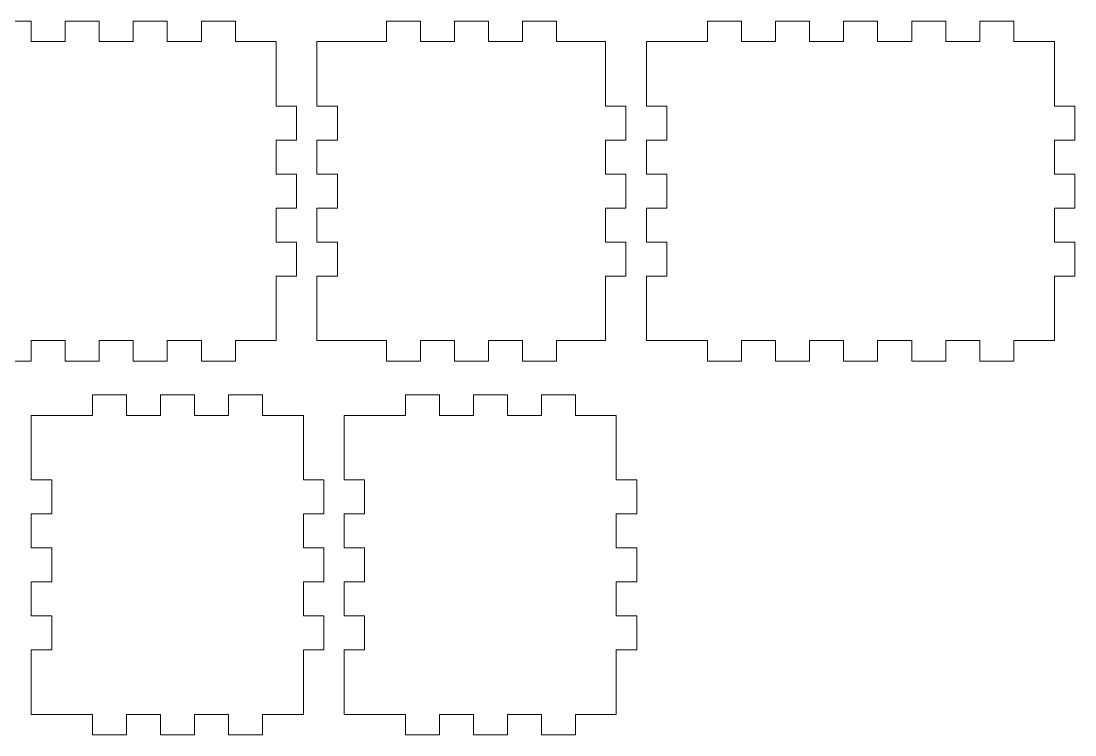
# Model space of a CAD drawing. Header units: centimetres. Extents: x -16 to 372, y -89 to 17.
# Drawn here: x 356.96 to 372.45, y -58.94 to -48.44 of the extents above; entities that cross this region are included whole.
import ezdxf

# ---------------------------------------------------------------- set-up
doc = ezdxf.new("R2010")
doc.units = ezdxf.units.CM
doc.header["$MEASUREMENT"] = 0
doc.layers.add('Capa 1', color=7, linetype='Continuous')

msp = doc.modelspace()

# ---------------------------------------------------------------- linework, layer by layer
at = {"layer": 'Capa 1', "color": 5, "lineweight": 9}
for points, knots in [([(354.70677, -53.14233), (354.70677, -53.14233), (355.35677, -53.14233), (355.35677, -53.14233), (355.35677, -53.14233), (355.35677, -53.14233), (355.60677, -53.14233), (355.60677, -53.14233), (355.60677, -53.14233), (355.60677, -53.14233), (355.60677, -53.44233), (355.60677, -53.44233), (355.60677, -53.44233), (355.60677, -53.44233), (356.10677, -53.44233), (356.10677, -53.44233), (356.10677, -53.44233), (356.10677, -53.44233), (356.10677, -53.14233), (356.10677, -53.14233), (356.10677, -53.14233), (356.10677, -53.14233), (356.35677, -53.14233), (356.35677, -53.14233), (356.35677, -53.14233), (356.35677, -53.14233), (356.60677, -53.14233), (356.60677, -53.14233), (356.60677, -53.14233), (356.60677, -53.14233), (356.60677, -53.44233), (356.60677, -53.44233), (356.60677, -53.44233), (356.60677, -53.44233), (357.10677, -53.44233), (357.10677, -53.44233), (357.10677, -53.44233), (357.10677, -53.44233), (357.10677, -53.14233), (357.10677, -53.14233), (357.10677, -53.14233), (357.10677, -53.14233), (357.35677, -53.14233), (357.35677, -53.14233), (357.35677, -53.14233), (357.35677, -53.14233), (357.60677, -53.14233), (357.60677, -53.14233), (357.60677, -53.14233), (357.60677, -53.14233), (357.60677, -53.44233), (357.60677, -53.44233), (357.60677, -53.44233), (357.60677, -53.44233), (358.10677, -53.44233), (358.10677, -53.44233), (358.10677, -53.44233), (358.10677, -53.44233), (358.10677, -53.14233), (358.10677, -53.14233), (358.10677, -53.14233), (358.10677, -53.14233), (358.35677, -53.14233), (358.35677, -53.14233), (358.35677, -53.14233), (358.35677, -53.14233), (358.60677, -53.14233), (358.60677, -53.14233), (358.60677, -53.14233), (358.60677, -53.14233), (358.60677, -53.44233), (358.60677, -53.44233), (358.60677, -53.44233), (358.60677, -53.44233), (359.10677, -53.44233), (359.10677, -53.44233), (359.10677, -53.44233), (359.10677, -53.44233), (359.10677, -53.14233), (359.10677, -53.14233), (359.10677, -53.14233), (359.10677, -53.14233), (359.35677, -53.14233), (359.35677, -53.14233), (359.35677, -53.14233), (359.35677, -53.14233), (359.60677, -53.14233), (359.60677, -53.14233), (359.60677, -53.14233), (359.60677, -53.14233), (359.60677, -53.44233), (359.60677, -53.44233), (359.60677, -53.44233), (359.60677, -53.44233), (360.10677, -53.44233), (360.10677, -53.44233), (360.10677, -53.44233), (360.10677, -53.44233), (360.10677, -53.14233), (360.10677, -53.14233), (360.10677, -53.14233), (360.10677, -53.14233), (360.35677, -53.14233), (360.35677, -53.14233), (360.35677, -53.14233), (360.35677, -53.14233), (360.70677, -53.14233), (360.70677, -53.14233), (360.70677, -53.14233), (360.70677, -53.14233), (360.70677, -52.44233), (360.70677, -52.44233), (360.70677, -52.44233), (360.70677, -52.44233), (360.70677, -52.19233), (360.70677, -52.19233), (360.70677, -52.19233), (360.70677, -52.19233), (361.00677, -52.19233), (361.00677, -52.19233), (361.00677, -52.19233), (361.00677, -52.19233), (361.00677, -51.69233), (361.00677, -51.69233), (361.00677, -51.69233), (361.00677, -51.69233), (360.70677, -51.69233), (360.70677, -51.69233), (360.70677, -51.69233), (360.70677, -51.69233), (360.70677, -51.44233), (360.70677, -51.44233), (360.70677, -51.44233), (360.70677, -51.44233), (360.70677, -51.19233), (360.70677, -51.19233), (360.70677, -51.19233), (360.70677, -51.19233), (361.00677, -51.19233), (361.00677, -51.19233), (361.00677, -51.19233), (361.00677, -51.19233), (361.00677, -50.69233), (361.00677, -50.69233), (361.00677, -50.69233), (361.00677, -50.69233), (360.70677, -50.69233), (360.70677, -50.69233), (360.70677, -50.69233), (360.70677, -50.69233), (360.70677, -50.44233), (360.70677, -50.44233), (360.70677, -50.44233), (360.70677, -50.44233), (360.70677, -50.19233), (360.70677, -50.19233), (360.70677, -50.19233), (360.70677, -50.19233), (361.00677, -50.19233), (361.00677, -50.19233), (361.00677, -50.19233), (361.00677, -50.19233), (361.00677, -49.69233), (361.00677, -49.69233), (361.00677, -49.69233), (361.00677, -49.69233), (360.70677, -49.69233), (360.70677, -49.69233), (360.70677, -49.69233), (360.70677, -49.69233), (360.70677, -49.44233), (360.70677, -49.44233), (360.70677, -49.44233), (360.70677, -49.44233), (360.70677, -48.74233), (360.70677, -48.74233), (360.70677, -48.74233), (360.70677, -48.74233), (360.35677, -48.74233), (360.35677, -48.74233), (360.35677, -48.74233), (360.35677, -48.74233), (360.10677, -48.74233), (360.10677, -48.74233), (360.10677, -48.74233), (360.10677, -48.74233), (360.10677, -48.44233), (360.10677, -48.44233), (360.10677, -48.44233), (360.10677, -48.44233), (359.60677, -48.44233), (359.60677, -48.44233), (359.60677, -48.44233), (359.60677, -48.44233), (359.60677, -48.74233), (359.60677, -48.74233), (359.60677, -48.74233), (359.60677, -48.74233), (359.35677, -48.74233), (359.35677, -48.74233), (359.35677, -48.74233), (359.35677, -48.74233), (359.10677, -48.74233), (359.10677, -48.74233), (359.10677, -48.74233), (359.10677, -48.74233), (359.10677, -48.44233), (359.10677, -48.44233), (359.10677, -48.44233), (359.10677, -48.44233), (358.60677, -48.44233), (358.60677, -48.44233), (358.60677, -48.44233), (358.60677, -48.44233), (358.60677, -48.74233), (358.60677, -48.74233), (358.60677, -48.74233), (358.60677, -48.74233), (358.35677, -48.74233), (358.35677, -48.74233), (358.35677, -48.74233), (358.35677, -48.74233), (358.10677, -48.74233), (358.10677, -48.74233), (358.10677, -48.74233), (358.10677, -48.74233), (358.10677, -48.44233), (358.10677, -48.44233), (358.10677, -48.44233), (358.10677, -48.44233), (357.60677, -48.44233), (357.60677, -48.44233), (357.60677, -48.44233), (357.60677, -48.44233), (357.60677, -48.74233), (357.60677, -48.74233), (357.60677, -48.74233), (357.60677, -48.74233), (357.35677, -48.74233), (357.35677, -48.74233), (357.35677, -48.74233), (357.35677, -48.74233), (357.10677, -48.74233), (357.10677, -48.74233), (357.10677, -48.74233), (357.10677, -48.74233), (357.10677, -48.44233), (357.10677, -48.44233), (357.10677, -48.44233), (357.10677, -48.44233), (356.60677, -48.44233), (356.60677, -48.44233), (356.60677, -48.44233), (356.60677, -48.44233), (356.60677, -48.74233), (356.60677, -48.74233), (356.60677, -48.74233), (356.60677, -48.74233), (356.35677, -48.74233), (356.35677, -48.74233), (356.35677, -48.74233), (356.35677, -48.74233), (356.10677, -48.74233), (356.10677, -48.74233), (356.10677, -48.74233), (356.10677, -48.74233), (356.10677, -48.44233), (356.10677, -48.44233), (356.10677, -48.44233), (356.10677, -48.44233), (355.60677, -48.44233), (355.60677, -48.44233), (355.60677, -48.44233), (355.60677, -48.44233), (355.60677, -48.74233), (355.60677, -48.74233), (355.60677, -48.74233), (355.60677, -48.74233), (355.35677, -48.74233), (355.35677, -48.74233), (355.35677, -48.74233), (355.35677, -48.74233), (354.70677, -48.74233), (354.70677, -48.74233), (354.70677, -48.74233), (354.70677, -48.74233), (354.70677, -49.44233), (354.70677, -49.44233), (354.70677, -49.44233), (354.70677, -49.44233), (354.70677, -49.69233), (354.70677, -49.69233), (354.70677, -49.69233), (354.70677, -49.69233), (355.00677, -49.69233), (355.00677, -49.69233), (355.00677, -49.69233), (355.00677, -49.69233), (355.00677, -50.19233), (355.00677, -50.19233), (355.00677, -50.19233), (355.00677, -50.19233), (354.70677, -50.19233), (354.70677, -50.19233), (354.70677, -50.19233), (354.70677, -50.19233), (354.70677, -50.44233), (354.70677, -50.44233), (354.70677, -50.44233), (354.70677, -50.44233), (354.70677, -50.69233), (354.70677, -50.69233), (354.70677, -50.69233), (354.70677, -50.69233), (355.00677, -50.69233), (355.00677, -50.69233), (355.00677, -50.69233), (355.00677, -50.69233), (355.00677, -51.19233), (355.00677, -51.19233), (355.00677, -51.19233), (355.00677, -51.19233), (354.70677, -51.19233), (354.70677, -51.19233), (354.70677, -51.19233), (354.70677, -51.19233), (354.70677, -51.44233), (354.70677, -51.44233), (354.70677, -51.44233), (354.70677, -51.44233), (354.70677, -51.69233), (354.70677, -51.69233), (354.70677, -51.69233), (354.70677, -51.69233), (355.00677, -51.69233), (355.00677, -51.69233), (355.00677, -51.69233), (355.00677, -51.69233), (355.00677, -52.19233), (355.00677, -52.19233), (355.00677, -52.19233), (355.00677, -52.19233), (354.70677, -52.19233), (354.70677, -52.19233), (354.70677, -52.19233), (354.70677, -52.19233), (354.70677, -52.44233), (354.70677, -52.44233), (354.70677, -52.44233), (354.70677, -52.44233), (354.70677, -53.14233), (354.70677, -53.14233)], [0, 0, 0, 0, 0.01123596, 0.01123596, 0.01123596, 0.01123596, 0.02247191, 0.02247191, 0.02247191, 0.02247191, 0.03370787, 0.03370787, 0.03370787, 0.03370787, 0.04494382, 0.04494382, 0.04494382, 0.04494382, 0.05617978, 0.05617978, 0.05617978, 0.05617978, 0.06741573, 0.06741573, 0.06741573, 0.06741573, 0.07865169, 0.07865169, 0.07865169, 0.07865169, 0.08988764, 0.08988764, 0.08988764, 0.08988764, 0.1011236, 0.1011236, 0.1011236, 0.1011236, 0.11235955, 0.11235955, 0.11235955, 0.11235955, 0.12359551, 0.12359551, 0.12359551, 0.12359551, 0.13483146, 0.13483146, 0.13483146, 0.13483146, 0.14606742, 0.14606742, 0.14606742, 0.14606742, 0.15730337, 0.15730337, 0.15730337, 0.15730337, 0.16853933, 0.16853933, 0.16853933, 0.16853933, 0.17977528, 0.17977528, 0.17977528, 0.17977528, 0.19101124, 0.19101124, 0.19101124, 0.19101124, 0.20224719, 0.20224719, 0.20224719, 0.20224719, 0.21348315, 0.21348315, 0.21348315, 0.21348315, 0.2247191, 0.2247191, 0.2247191, 0.2247191, 0.23595506, 0.23595506, 0.23595506, 0.23595506, 0.24719101, 0.24719101, 0.24719101, 0.24719101, 0.25842697, 0.25842697, 0.25842697, 0.25842697, 0.26966292, 0.26966292, 0.26966292, 0.26966292, 0.28089888, 0.28089888, 0.28089888, 0.28089888, 0.29213483, 0.29213483, 0.29213483, 0.29213483, 0.30337079, 0.30337079, 0.30337079, 0.30337079, 0.31460674, 0.31460674, 0.31460674, 0.31460674, 0.3258427, 0.3258427, 0.3258427, 0.3258427, 0.33707865, 0.33707865, 0.33707865, 0.33707865, 0.34831461, 0.34831461, 0.34831461, 0.34831461, 0.35955056, 0.35955056, 0.35955056, 0.35955056, 0.37078652, 0.37078652, 0.37078652, 0.37078652, 0.38202247, 0.38202247, 0.38202247, 0.38202247, 0.39325843, 0.39325843, 0.39325843, 0.39325843, 0.40449438, 0.40449438, 0.40449438, 0.40449438, 0.41573034, 0.41573034, 0.41573034, 0.41573034, 0.42696629, 0.42696629, 0.42696629, 0.42696629, 0.43820225, 0.43820225, 0.43820225, 0.43820225, 0.4494382, 0.4494382, 0.4494382, 0.4494382, 0.46067416, 0.46067416, 0.46067416, 0.46067416, 0.47191011, 0.47191011, 0.47191011, 0.47191011, 0.48314607, 0.48314607, 0.48314607, 0.48314607, 0.49438202, 0.49438202, 0.49438202, 0.49438202, 0.50561798, 0.50561798, 0.50561798, 0.50561798, 0.51685393, 0.51685393, 0.51685393, 0.51685393, 0.52808989, 0.52808989, 0.52808989, 0.52808989, 0.53932584, 0.53932584, 0.53932584, 0.53932584, 0.5505618, 0.5505618, 0.5505618, 0.5505618, 0.56179775, 0.56179775, 0.56179775, 0.56179775, 0.57303371, 0.57303371, 0.57303371, 0.57303371, 0.58426966, 0.58426966, 0.58426966, 0.58426966, 0.59550562, 0.59550562, 0.59550562, 0.59550562, 0.60674157, 0.60674157, 0.60674157, 0.60674157, 0.61797753, 0.61797753, 0.61797753, 0.61797753, 0.62921348, 0.62921348, 0.62921348, 0.62921348, 0.64044944, 0.64044944, 0.64044944, 0.64044944, 0.65168539, 0.65168539, 0.65168539, 0.65168539, 0.66292135, 0.66292135, 0.66292135, 0.66292135, 0.6741573, 0.6741573, 0.6741573, 0.6741573, 0.68539326, 0.68539326, 0.68539326, 0.68539326, 0.69662921, 0.69662921, 0.69662921, 0.69662921, 0.70786517, 0.70786517, 0.70786517, 0.70786517, 0.71910112, 0.71910112, 0.71910112, 0.71910112, 0.73033708, 0.73033708, 0.73033708, 0.73033708, 0.74157303, 0.74157303, 0.74157303, 0.74157303, 0.75280899, 0.75280899, 0.75280899, 0.75280899, 0.76404494, 0.76404494, 0.76404494, 0.76404494, 0.7752809, 0.7752809, 0.7752809, 0.7752809, 0.78651685, 0.78651685, 0.78651685, 0.78651685, 0.79775281, 0.79775281, 0.79775281, 0.79775281, 0.80898876, 0.80898876, 0.80898876, 0.80898876, 0.82022472, 0.82022472, 0.82022472, 0.82022472, 0.83146067, 0.83146067, 0.83146067, 0.83146067, 0.84269663, 0.84269663, 0.84269663, 0.84269663, 0.85393258, 0.85393258, 0.85393258, 0.85393258, 0.86516854, 0.86516854, 0.86516854, 0.86516854, 0.87640449, 0.87640449, 0.87640449, 0.87640449, 0.88764045, 0.88764045, 0.88764045, 0.88764045, 0.8988764, 0.8988764, 0.8988764, 0.8988764, 0.91011236, 0.91011236, 0.91011236, 0.91011236, 0.92134831, 0.92134831, 0.92134831, 0.92134831, 0.93258427, 0.93258427, 0.93258427, 0.93258427, 0.94382022, 0.94382022, 0.94382022, 0.94382022, 0.95505618, 0.95505618, 0.95505618, 0.95505618, 0.96629213, 0.96629213, 0.96629213, 0.96629213, 0.97752809, 0.97752809, 0.97752809, 0.97752809, 1, 1, 1, 1]), ([(361.30677, -53.14233), (361.30677, -53.14233), (362.07809, -53.14233), (362.07809, -53.14233), (362.07809, -53.14233), (362.07809, -53.14233), (362.32809, -53.14233), (362.32809, -53.14233), (362.32809, -53.14233), (362.32809, -53.14233), (362.32809, -53.44233), (362.32809, -53.44233), (362.32809, -53.44233), (362.32809, -53.44233), (362.82809, -53.44233), (362.82809, -53.44233), (362.82809, -53.44233), (362.82809, -53.44233), (362.82809, -53.14233), (362.82809, -53.14233), (362.82809, -53.14233), (362.82809, -53.14233), (363.07809, -53.14233), (363.07809, -53.14233), (363.07809, -53.14233), (363.07809, -53.14233), (363.32809, -53.14233), (363.32809, -53.14233), (363.32809, -53.14233), (363.32809, -53.14233), (363.32809, -53.44233), (363.32809, -53.44233), (363.32809, -53.44233), (363.32809, -53.44233), (363.82809, -53.44233), (363.82809, -53.44233), (363.82809, -53.44233), (363.82809, -53.44233), (363.82809, -53.14233), (363.82809, -53.14233), (363.82809, -53.14233), (363.82809, -53.14233), (364.07809, -53.14233), (364.07809, -53.14233), (364.07809, -53.14233), (364.07809, -53.14233), (364.32809, -53.14233), (364.32809, -53.14233), (364.32809, -53.14233), (364.32809, -53.14233), (364.32809, -53.44233), (364.32809, -53.44233), (364.32809, -53.44233), (364.32809, -53.44233), (364.82809, -53.44233), (364.82809, -53.44233), (364.82809, -53.44233), (364.82809, -53.44233), (364.82809, -53.14233), (364.82809, -53.14233), (364.82809, -53.14233), (364.82809, -53.14233), (365.07809, -53.14233), (365.07809, -53.14233), (365.07809, -53.14233), (365.07809, -53.14233), (365.54941, -53.14233), (365.54941, -53.14233), (365.54941, -53.14233), (365.54941, -53.14233), (365.54941, -52.44233), (365.54941, -52.44233), (365.54941, -52.44233), (365.54941, -52.44233), (365.54941, -52.19233), (365.54941, -52.19233), (365.54941, -52.19233), (365.54941, -52.19233), (365.84941, -52.19233), (365.84941, -52.19233), (365.84941, -52.19233), (365.84941, -52.19233), (365.84941, -51.69233), (365.84941, -51.69233), (365.84941, -51.69233), (365.84941, -51.69233), (365.54941, -51.69233), (365.54941, -51.69233), (365.54941, -51.69233), (365.54941, -51.69233), (365.54941, -51.44233), (365.54941, -51.44233), (365.54941, -51.44233), (365.54941, -51.44233), (365.54941, -51.19233), (365.54941, -51.19233), (365.54941, -51.19233), (365.54941, -51.19233), (365.84941, -51.19233), (365.84941, -51.19233), (365.84941, -51.19233), (365.84941, -51.19233), (365.84941, -50.69233), (365.84941, -50.69233), (365.84941, -50.69233), (365.84941, -50.69233), (365.54941, -50.69233), (365.54941, -50.69233), (365.54941, -50.69233), (365.54941, -50.69233), (365.54941, -50.44233), (365.54941, -50.44233), (365.54941, -50.44233), (365.54941, -50.44233), (365.54941, -50.19233), (365.54941, -50.19233), (365.54941, -50.19233), (365.54941, -50.19233), (365.84941, -50.19233), (365.84941, -50.19233), (365.84941, -50.19233), (365.84941, -50.19233), (365.84941, -49.69233), (365.84941, -49.69233), (365.84941, -49.69233), (365.84941, -49.69233), (365.54941, -49.69233), (365.54941, -49.69233), (365.54941, -49.69233), (365.54941, -49.69233), (365.54941, -49.44233), (365.54941, -49.44233), (365.54941, -49.44233), (365.54941, -49.44233), (365.54941, -48.74233), (365.54941, -48.74233), (365.54941, -48.74233), (365.54941, -48.74233), (365.07809, -48.74233), (365.07809, -48.74233), (365.07809, -48.74233), (365.07809, -48.74233), (364.82809, -48.74233), (364.82809, -48.74233), (364.82809, -48.74233), (364.82809, -48.74233), (364.82809, -48.44233), (364.82809, -48.44233), (364.82809, -48.44233), (364.82809, -48.44233), (364.32809, -48.44233), (364.32809, -48.44233), (364.32809, -48.44233), (364.32809, -48.44233), (364.32809, -48.74233), (364.32809, -48.74233), (364.32809, -48.74233), (364.32809, -48.74233), (364.07809, -48.74233), (364.07809, -48.74233), (364.07809, -48.74233), (364.07809, -48.74233), (363.82809, -48.74233), (363.82809, -48.74233), (363.82809, -48.74233), (363.82809, -48.74233), (363.82809, -48.44233), (363.82809, -48.44233), (363.82809, -48.44233), (363.82809, -48.44233), (363.32809, -48.44233), (363.32809, -48.44233), (363.32809, -48.44233), (363.32809, -48.44233), (363.32809, -48.74233), (363.32809, -48.74233), (363.32809, -48.74233), (363.32809, -48.74233), (363.07809, -48.74233), (363.07809, -48.74233), (363.07809, -48.74233), (363.07809, -48.74233), (362.82809, -48.74233), (362.82809, -48.74233), (362.82809, -48.74233), (362.82809, -48.74233), (362.82809, -48.44233), (362.82809, -48.44233), (362.82809, -48.44233), (362.82809, -48.44233), (362.32809, -48.44233), (362.32809, -48.44233), (362.32809, -48.44233), (362.32809, -48.44233), (362.32809, -48.74233), (362.32809, -48.74233), (362.32809, -48.74233), (362.32809, -48.74233), (362.07809, -48.74233), (362.07809, -48.74233), (362.07809, -48.74233), (362.07809, -48.74233), (361.30677, -48.74233), (361.30677, -48.74233), (361.30677, -48.74233), (361.30677, -48.74233), (361.30677, -49.44233), (361.30677, -49.44233), (361.30677, -49.44233), (361.30677, -49.44233), (361.30677, -49.69233), (361.30677, -49.69233), (361.30677, -49.69233), (361.30677, -49.69233), (361.60677, -49.69233), (361.60677, -49.69233), (361.60677, -49.69233), (361.60677, -49.69233), (361.60677, -50.19233), (361.60677, -50.19233), (361.60677, -50.19233), (361.60677, -50.19233), (361.30677, -50.19233), (361.30677, -50.19233), (361.30677, -50.19233), (361.30677, -50.19233), (361.30677, -50.44233), (361.30677, -50.44233), (361.30677, -50.44233), (361.30677, -50.44233), (361.30677, -50.69233), (361.30677, -50.69233), (361.30677, -50.69233), (361.30677, -50.69233), (361.60677, -50.69233), (361.60677, -50.69233), (361.60677, -50.69233), (361.60677, -50.69233), (361.60677, -51.19233), (361.60677, -51.19233), (361.60677, -51.19233), (361.60677, -51.19233), (361.30677, -51.19233), (361.30677, -51.19233), (361.30677, -51.19233), (361.30677, -51.19233), (361.30677, -51.44233), (361.30677, -51.44233), (361.30677, -51.44233), (361.30677, -51.44233), (361.30677, -51.69233), (361.30677, -51.69233), (361.30677, -51.69233), (361.30677, -51.69233), (361.60677, -51.69233), (361.60677, -51.69233), (361.60677, -51.69233), (361.60677, -51.69233), (361.60677, -52.19233), (361.60677, -52.19233), (361.60677, -52.19233), (361.60677, -52.19233), (361.30677, -52.19233), (361.30677, -52.19233), (361.30677, -52.19233), (361.30677, -52.19233), (361.30677, -52.44233), (361.30677, -52.44233), (361.30677, -52.44233), (361.30677, -52.44233), (361.30677, -53.14233), (361.30677, -53.14233)], [0, 0, 0, 0, 0.01449275, 0.01449275, 0.01449275, 0.01449275, 0.02898551, 0.02898551, 0.02898551, 0.02898551, 0.04347826, 0.04347826, 0.04347826, 0.04347826, 0.05797101, 0.05797101, 0.05797101, 0.05797101, 0.07246377, 0.07246377, 0.07246377, 0.07246377, 0.08695652, 0.08695652, 0.08695652, 0.08695652, 0.10144928, 0.10144928, 0.10144928, 0.10144928, 0.11594203, 0.11594203, 0.11594203, 0.11594203, 0.13043478, 0.13043478, 0.13043478, 0.13043478, 0.14492754, 0.14492754, 0.14492754, 0.14492754, 0.15942029, 0.15942029, 0.15942029, 0.15942029, 0.17391304, 0.17391304, 0.17391304, 0.17391304, 0.1884058, 0.1884058, 0.1884058, 0.1884058, 0.20289855, 0.20289855, 0.20289855, 0.20289855, 0.2173913, 0.2173913, 0.2173913, 0.2173913, 0.23188406, 0.23188406, 0.23188406, 0.23188406, 0.24637681, 0.24637681, 0.24637681, 0.24637681, 0.26086957, 0.26086957, 0.26086957, 0.26086957, 0.27536232, 0.27536232, 0.27536232, 0.27536232, 0.28985507, 0.28985507, 0.28985507, 0.28985507, 0.30434783, 0.30434783, 0.30434783, 0.30434783, 0.31884058, 0.31884058, 0.31884058, 0.31884058, 0.33333333, 0.33333333, 0.33333333, 0.33333333, 0.34782609, 0.34782609, 0.34782609, 0.34782609, 0.36231884, 0.36231884, 0.36231884, 0.36231884, 0.37681159, 0.37681159, 0.37681159, 0.37681159, 0.39130435, 0.39130435, 0.39130435, 0.39130435, 0.4057971, 0.4057971, 0.4057971, 0.4057971, 0.42028986, 0.42028986, 0.42028986, 0.42028986, 0.43478261, 0.43478261, 0.43478261, 0.43478261, 0.44927536, 0.44927536, 0.44927536, 0.44927536, 0.46376812, 0.46376812, 0.46376812, 0.46376812, 0.47826087, 0.47826087, 0.47826087, 0.47826087, 0.49275362, 0.49275362, 0.49275362, 0.49275362, 0.50724638, 0.50724638, 0.50724638, 0.50724638, 0.52173913, 0.52173913, 0.52173913, 0.52173913, 0.53623188, 0.53623188, 0.53623188, 0.53623188, 0.55072464, 0.55072464, 0.55072464, 0.55072464, 0.56521739, 0.56521739, 0.56521739, 0.56521739, 0.57971014, 0.57971014, 0.57971014, 0.57971014, 0.5942029, 0.5942029, 0.5942029, 0.5942029, 0.60869565, 0.60869565, 0.60869565, 0.60869565, 0.62318841, 0.62318841, 0.62318841, 0.62318841, 0.63768116, 0.63768116, 0.63768116, 0.63768116, 0.65217391, 0.65217391, 0.65217391, 0.65217391, 0.66666667, 0.66666667, 0.66666667, 0.66666667, 0.68115942, 0.68115942, 0.68115942, 0.68115942, 0.69565217, 0.69565217, 0.69565217, 0.69565217, 0.71014493, 0.71014493, 0.71014493, 0.71014493, 0.72463768, 0.72463768, 0.72463768, 0.72463768, 0.73913043, 0.73913043, 0.73913043, 0.73913043, 0.75362319, 0.75362319, 0.75362319, 0.75362319, 0.76811594, 0.76811594, 0.76811594, 0.76811594, 0.7826087, 0.7826087, 0.7826087, 0.7826087, 0.79710145, 0.79710145, 0.79710145, 0.79710145, 0.8115942, 0.8115942, 0.8115942, 0.8115942, 0.82608696, 0.82608696, 0.82608696, 0.82608696, 0.84057971, 0.84057971, 0.84057971, 0.84057971, 0.85507246, 0.85507246, 0.85507246, 0.85507246, 0.86956522, 0.86956522, 0.86956522, 0.86956522, 0.88405797, 0.88405797, 0.88405797, 0.88405797, 0.89855072, 0.89855072, 0.89855072, 0.89855072, 0.91304348, 0.91304348, 0.91304348, 0.91304348, 0.92753623, 0.92753623, 0.92753623, 0.92753623, 0.94202899, 0.94202899, 0.94202899, 0.94202899, 0.95652174, 0.95652174, 0.95652174, 0.95652174, 0.97101449, 0.97101449, 0.97101449, 0.97101449, 1, 1, 1, 1]), ([(366.14941, -53.14233), (366.14941, -53.14233), (366.79941, -53.14233), (366.79941, -53.14233), (366.79941, -53.14233), (366.79941, -53.14233), (367.04941, -53.14233), (367.04941, -53.14233), (367.04941, -53.14233), (367.04941, -53.14233), (367.04941, -53.44233), (367.04941, -53.44233), (367.04941, -53.44233), (367.04941, -53.44233), (367.54941, -53.44233), (367.54941, -53.44233), (367.54941, -53.44233), (367.54941, -53.44233), (367.54941, -53.14233), (367.54941, -53.14233), (367.54941, -53.14233), (367.54941, -53.14233), (367.79941, -53.14233), (367.79941, -53.14233), (367.79941, -53.14233), (367.79941, -53.14233), (368.04941, -53.14233), (368.04941, -53.14233), (368.04941, -53.14233), (368.04941, -53.14233), (368.04941, -53.44233), (368.04941, -53.44233), (368.04941, -53.44233), (368.04941, -53.44233), (368.54941, -53.44233), (368.54941, -53.44233), (368.54941, -53.44233), (368.54941, -53.44233), (368.54941, -53.14233), (368.54941, -53.14233), (368.54941, -53.14233), (368.54941, -53.14233), (368.79941, -53.14233), (368.79941, -53.14233), (368.79941, -53.14233), (368.79941, -53.14233), (369.04941, -53.14233), (369.04941, -53.14233), (369.04941, -53.14233), (369.04941, -53.14233), (369.04941, -53.44233), (369.04941, -53.44233), (369.04941, -53.44233), (369.04941, -53.44233), (369.54941, -53.44233), (369.54941, -53.44233), (369.54941, -53.44233), (369.54941, -53.44233), (369.54941, -53.14233), (369.54941, -53.14233), (369.54941, -53.14233), (369.54941, -53.14233), (369.79941, -53.14233), (369.79941, -53.14233), (369.79941, -53.14233), (369.79941, -53.14233), (370.04941, -53.14233), (370.04941, -53.14233), (370.04941, -53.14233), (370.04941, -53.14233), (370.04941, -53.44233), (370.04941, -53.44233), (370.04941, -53.44233), (370.04941, -53.44233), (370.54941, -53.44233), (370.54941, -53.44233), (370.54941, -53.44233), (370.54941, -53.44233), (370.54941, -53.14233), (370.54941, -53.14233), (370.54941, -53.14233), (370.54941, -53.14233), (370.79941, -53.14233), (370.79941, -53.14233), (370.79941, -53.14233), (370.79941, -53.14233), (371.04941, -53.14233), (371.04941, -53.14233), (371.04941, -53.14233), (371.04941, -53.14233), (371.04941, -53.44233), (371.04941, -53.44233), (371.04941, -53.44233), (371.04941, -53.44233), (371.54941, -53.44233), (371.54941, -53.44233), (371.54941, -53.44233), (371.54941, -53.44233), (371.54941, -53.14233), (371.54941, -53.14233), (371.54941, -53.14233), (371.54941, -53.14233), (371.79941, -53.14233), (371.79941, -53.14233), (371.79941, -53.14233), (371.79941, -53.14233), (372.14941, -53.14233), (372.14941, -53.14233), (372.14941, -53.14233), (372.14941, -53.14233), (372.14941, -52.44233), (372.14941, -52.44233), (372.14941, -52.44233), (372.14941, -52.44233), (372.14941, -52.19233), (372.14941, -52.19233), (372.14941, -52.19233), (372.14941, -52.19233), (372.44941, -52.19233), (372.44941, -52.19233), (372.44941, -52.19233), (372.44941, -52.19233), (372.44941, -51.69233), (372.44941, -51.69233), (372.44941, -51.69233), (372.44941, -51.69233), (372.14941, -51.69233), (372.14941, -51.69233), (372.14941, -51.69233), (372.14941, -51.69233), (372.14941, -51.44233), (372.14941, -51.44233), (372.14941, -51.44233), (372.14941, -51.44233), (372.14941, -51.19233), (372.14941, -51.19233), (372.14941, -51.19233), (372.14941, -51.19233), (372.44941, -51.19233), (372.44941, -51.19233), (372.44941, -51.19233), (372.44941, -51.19233), (372.44941, -50.69233), (372.44941, -50.69233), (372.44941, -50.69233), (372.44941, -50.69233), (372.14941, -50.69233), (372.14941, -50.69233), (372.14941, -50.69233), (372.14941, -50.69233), (372.14941, -50.44233), (372.14941, -50.44233), (372.14941, -50.44233), (372.14941, -50.44233), (372.14941, -50.19233), (372.14941, -50.19233), (372.14941, -50.19233), (372.14941, -50.19233), (372.44941, -50.19233), (372.44941, -50.19233), (372.44941, -50.19233), (372.44941, -50.19233), (372.44941, -49.69233), (372.44941, -49.69233), (372.44941, -49.69233), (372.44941, -49.69233), (372.14941, -49.69233), (372.14941, -49.69233), (372.14941, -49.69233), (372.14941, -49.69233), (372.14941, -49.44233), (372.14941, -49.44233), (372.14941, -49.44233), (372.14941, -49.44233), (372.14941, -48.74233), (372.14941, -48.74233), (372.14941, -48.74233), (372.14941, -48.74233), (371.79941, -48.74233), (371.79941, -48.74233), (371.79941, -48.74233), (371.79941, -48.74233), (371.54941, -48.74233), (371.54941, -48.74233), (371.54941, -48.74233), (371.54941, -48.74233), (371.54941, -48.44233), (371.54941, -48.44233), (371.54941, -48.44233), (371.54941, -48.44233), (371.04941, -48.44233), (371.04941, -48.44233), (371.04941, -48.44233), (371.04941, -48.44233), (371.04941, -48.74233), (371.04941, -48.74233), (371.04941, -48.74233), (371.04941, -48.74233), (370.79941, -48.74233), (370.79941, -48.74233), (370.79941, -48.74233), (370.79941, -48.74233), (370.54941, -48.74233), (370.54941, -48.74233), (370.54941, -48.74233), (370.54941, -48.74233), (370.54941, -48.44233), (370.54941, -48.44233), (370.54941, -48.44233), (370.54941, -48.44233), (370.04941, -48.44233), (370.04941, -48.44233), (370.04941, -48.44233), (370.04941, -48.44233), (370.04941, -48.74233), (370.04941, -48.74233), (370.04941, -48.74233), (370.04941, -48.74233), (369.79941, -48.74233), (369.79941, -48.74233), (369.79941, -48.74233), (369.79941, -48.74233), (369.54941, -48.74233), (369.54941, -48.74233), (369.54941, -48.74233), (369.54941, -48.74233), (369.54941, -48.44233), (369.54941, -48.44233), (369.54941, -48.44233), (369.54941, -48.44233), (369.04941, -48.44233), (369.04941, -48.44233), (369.04941, -48.44233), (369.04941, -48.44233), (369.04941, -48.74233), (369.04941, -48.74233), (369.04941, -48.74233), (369.04941, -48.74233), (368.79941, -48.74233), (368.79941, -48.74233), (368.79941, -48.74233), (368.79941, -48.74233), (368.54941, -48.74233), (368.54941, -48.74233), (368.54941, -48.74233), (368.54941, -48.74233), (368.54941, -48.44233), (368.54941, -48.44233), (368.54941, -48.44233), (368.54941, -48.44233), (368.04941, -48.44233), (368.04941, -48.44233), (368.04941, -48.44233), (368.04941, -48.44233), (368.04941, -48.74233), (368.04941, -48.74233), (368.04941, -48.74233), (368.04941, -48.74233), (367.79941, -48.74233), (367.79941, -48.74233), (367.79941, -48.74233), (367.79941, -48.74233), (367.54941, -48.74233), (367.54941, -48.74233), (367.54941, -48.74233), (367.54941, -48.74233), (367.54941, -48.44233), (367.54941, -48.44233), (367.54941, -48.44233), (367.54941, -48.44233), (367.04941, -48.44233), (367.04941, -48.44233), (367.04941, -48.44233), (367.04941, -48.44233), (367.04941, -48.74233), (367.04941, -48.74233), (367.04941, -48.74233), (367.04941, -48.74233), (366.79941, -48.74233), (366.79941, -48.74233), (366.79941, -48.74233), (366.79941, -48.74233), (366.14941, -48.74233), (366.14941, -48.74233), (366.14941, -48.74233), (366.14941, -48.74233), (366.14941, -49.44233), (366.14941, -49.44233), (366.14941, -49.44233), (366.14941, -49.44233), (366.14941, -49.69233), (366.14941, -49.69233), (366.14941, -49.69233), (366.14941, -49.69233), (366.44941, -49.69233), (366.44941, -49.69233), (366.44941, -49.69233), (366.44941, -49.69233), (366.44941, -50.19233), (366.44941, -50.19233), (366.44941, -50.19233), (366.44941, -50.19233), (366.14941, -50.19233), (366.14941, -50.19233), (366.14941, -50.19233), (366.14941, -50.19233), (366.14941, -50.44233), (366.14941, -50.44233), (366.14941, -50.44233), (366.14941, -50.44233), (366.14941, -50.69233), (366.14941, -50.69233), (366.14941, -50.69233), (366.14941, -50.69233), (366.44941, -50.69233), (366.44941, -50.69233), (366.44941, -50.69233), (366.44941, -50.69233), (366.44941, -51.19233), (366.44941, -51.19233), (366.44941, -51.19233), (366.44941, -51.19233), (366.14941, -51.19233), (366.14941, -51.19233), (366.14941, -51.19233), (366.14941, -51.19233), (366.14941, -51.44233), (366.14941, -51.44233), (366.14941, -51.44233), (366.14941, -51.44233), (366.14941, -51.69233), (366.14941, -51.69233), (366.14941, -51.69233), (366.14941, -51.69233), (366.44941, -51.69233), (366.44941, -51.69233), (366.44941, -51.69233), (366.44941, -51.69233), (366.44941, -52.19233), (366.44941, -52.19233), (366.44941, -52.19233), (366.44941, -52.19233), (366.14941, -52.19233), (366.14941, -52.19233), (366.14941, -52.19233), (366.14941, -52.19233), (366.14941, -52.44233), (366.14941, -52.44233), (366.14941, -52.44233), (366.14941, -52.44233), (366.14941, -53.14233), (366.14941, -53.14233)], [0, 0, 0, 0, 0.01123596, 0.01123596, 0.01123596, 0.01123596, 0.02247191, 0.02247191, 0.02247191, 0.02247191, 0.03370787, 0.03370787, 0.03370787, 0.03370787, 0.04494382, 0.04494382, 0.04494382, 0.04494382, 0.05617978, 0.05617978, 0.05617978, 0.05617978, 0.06741573, 0.06741573, 0.06741573, 0.06741573, 0.07865169, 0.07865169, 0.07865169, 0.07865169, 0.08988764, 0.08988764, 0.08988764, 0.08988764, 0.1011236, 0.1011236, 0.1011236, 0.1011236, 0.11235955, 0.11235955, 0.11235955, 0.11235955, 0.12359551, 0.12359551, 0.12359551, 0.12359551, 0.13483146, 0.13483146, 0.13483146, 0.13483146, 0.14606742, 0.14606742, 0.14606742, 0.14606742, 0.15730337, 0.15730337, 0.15730337, 0.15730337, 0.16853933, 0.16853933, 0.16853933, 0.16853933, 0.17977528, 0.17977528, 0.17977528, 0.17977528, 0.19101124, 0.19101124, 0.19101124, 0.19101124, 0.20224719, 0.20224719, 0.20224719, 0.20224719, 0.21348315, 0.21348315, 0.21348315, 0.21348315, 0.2247191, 0.2247191, 0.2247191, 0.2247191, 0.23595506, 0.23595506, 0.23595506, 0.23595506, 0.24719101, 0.24719101, 0.24719101, 0.24719101, 0.25842697, 0.25842697, 0.25842697, 0.25842697, 0.26966292, 0.26966292, 0.26966292, 0.26966292, 0.28089888, 0.28089888, 0.28089888, 0.28089888, 0.29213483, 0.29213483, 0.29213483, 0.29213483, 0.30337079, 0.30337079, 0.30337079, 0.30337079, 0.31460674, 0.31460674, 0.31460674, 0.31460674, 0.3258427, 0.3258427, 0.3258427, 0.3258427, 0.33707865, 0.33707865, 0.33707865, 0.33707865, 0.34831461, 0.34831461, 0.34831461, 0.34831461, 0.35955056, 0.35955056, 0.35955056, 0.35955056, 0.37078652, 0.37078652, 0.37078652, 0.37078652, 0.38202247, 0.38202247, 0.38202247, 0.38202247, 0.39325843, 0.39325843, 0.39325843, 0.39325843, 0.40449438, 0.40449438, 0.40449438, 0.40449438, 0.41573034, 0.41573034, 0.41573034, 0.41573034, 0.42696629, 0.42696629, 0.42696629, 0.42696629, 0.43820225, 0.43820225, 0.43820225, 0.43820225, 0.4494382, 0.4494382, 0.4494382, 0.4494382, 0.46067416, 0.46067416, 0.46067416, 0.46067416, 0.47191011, 0.47191011, 0.47191011, 0.47191011, 0.48314607, 0.48314607, 0.48314607, 0.48314607, 0.49438202, 0.49438202, 0.49438202, 0.49438202, 0.50561798, 0.50561798, 0.50561798, 0.50561798, 0.51685393, 0.51685393, 0.51685393, 0.51685393, 0.52808989, 0.52808989, 0.52808989, 0.52808989, 0.53932584, 0.53932584, 0.53932584, 0.53932584, 0.5505618, 0.5505618, 0.5505618, 0.5505618, 0.56179775, 0.56179775, 0.56179775, 0.56179775, 0.57303371, 0.57303371, 0.57303371, 0.57303371, 0.58426966, 0.58426966, 0.58426966, 0.58426966, 0.59550562, 0.59550562, 0.59550562, 0.59550562, 0.60674157, 0.60674157, 0.60674157, 0.60674157, 0.61797753, 0.61797753, 0.61797753, 0.61797753, 0.62921348, 0.62921348, 0.62921348, 0.62921348, 0.64044944, 0.64044944, 0.64044944, 0.64044944, 0.65168539, 0.65168539, 0.65168539, 0.65168539, 0.66292135, 0.66292135, 0.66292135, 0.66292135, 0.6741573, 0.6741573, 0.6741573, 0.6741573, 0.68539326, 0.68539326, 0.68539326, 0.68539326, 0.69662921, 0.69662921, 0.69662921, 0.69662921, 0.70786517, 0.70786517, 0.70786517, 0.70786517, 0.71910112, 0.71910112, 0.71910112, 0.71910112, 0.73033708, 0.73033708, 0.73033708, 0.73033708, 0.74157303, 0.74157303, 0.74157303, 0.74157303, 0.75280899, 0.75280899, 0.75280899, 0.75280899, 0.76404494, 0.76404494, 0.76404494, 0.76404494, 0.7752809, 0.7752809, 0.7752809, 0.7752809, 0.78651685, 0.78651685, 0.78651685, 0.78651685, 0.79775281, 0.79775281, 0.79775281, 0.79775281, 0.80898876, 0.80898876, 0.80898876, 0.80898876, 0.82022472, 0.82022472, 0.82022472, 0.82022472, 0.83146067, 0.83146067, 0.83146067, 0.83146067, 0.84269663, 0.84269663, 0.84269663, 0.84269663, 0.85393258, 0.85393258, 0.85393258, 0.85393258, 0.86516854, 0.86516854, 0.86516854, 0.86516854, 0.87640449, 0.87640449, 0.87640449, 0.87640449, 0.88764045, 0.88764045, 0.88764045, 0.88764045, 0.8988764, 0.8988764, 0.8988764, 0.8988764, 0.91011236, 0.91011236, 0.91011236, 0.91011236, 0.92134831, 0.92134831, 0.92134831, 0.92134831, 0.93258427, 0.93258427, 0.93258427, 0.93258427, 0.94382022, 0.94382022, 0.94382022, 0.94382022, 0.95505618, 0.95505618, 0.95505618, 0.95505618, 0.96629213, 0.96629213, 0.96629213, 0.96629213, 0.97752809, 0.97752809, 0.97752809, 0.97752809, 1, 1, 1, 1]), ([(357.10677, -58.64233), (357.10677, -58.64233), (357.75677, -58.64233), (357.75677, -58.64233), (357.75677, -58.64233), (357.75677, -58.64233), (358.00677, -58.64233), (358.00677, -58.64233), (358.00677, -58.64233), (358.00677, -58.64233), (358.00677, -58.94233), (358.00677, -58.94233), (358.00677, -58.94233), (358.00677, -58.94233), (358.50677, -58.94233), (358.50677, -58.94233), (358.50677, -58.94233), (358.50677, -58.94233), (358.50677, -58.64233), (358.50677, -58.64233), (358.50677, -58.64233), (358.50677, -58.64233), (358.75677, -58.64233), (358.75677, -58.64233), (358.75677, -58.64233), (358.75677, -58.64233), (359.00677, -58.64233), (359.00677, -58.64233), (359.00677, -58.64233), (359.00677, -58.64233), (359.00677, -58.94233), (359.00677, -58.94233), (359.00677, -58.94233), (359.00677, -58.94233), (359.50677, -58.94233), (359.50677, -58.94233), (359.50677, -58.94233), (359.50677, -58.94233), (359.50677, -58.64233), (359.50677, -58.64233), (359.50677, -58.64233), (359.50677, -58.64233), (359.75677, -58.64233), (359.75677, -58.64233), (359.75677, -58.64233), (359.75677, -58.64233), (360.00677, -58.64233), (360.00677, -58.64233), (360.00677, -58.64233), (360.00677, -58.64233), (360.00677, -58.94233), (360.00677, -58.94233), (360.00677, -58.94233), (360.00677, -58.94233), (360.50677, -58.94233), (360.50677, -58.94233), (360.50677, -58.94233), (360.50677, -58.94233), (360.50677, -58.64233), (360.50677, -58.64233), (360.50677, -58.64233), (360.50677, -58.64233), (360.75677, -58.64233), (360.75677, -58.64233), (360.75677, -58.64233), (360.75677, -58.64233), (361.10677, -58.64233), (361.10677, -58.64233), (361.10677, -58.64233), (361.10677, -58.64233), (361.10677, -57.94233), (361.10677, -57.94233), (361.10677, -57.94233), (361.10677, -57.94233), (361.10677, -57.69233), (361.10677, -57.69233), (361.10677, -57.69233), (361.10677, -57.69233), (361.40677, -57.69233), (361.40677, -57.69233), (361.40677, -57.69233), (361.40677, -57.69233), (361.40677, -57.19233), (361.40677, -57.19233), (361.40677, -57.19233), (361.40677, -57.19233), (361.10677, -57.19233), (361.10677, -57.19233), (361.10677, -57.19233), (361.10677, -57.19233), (361.10677, -56.94233), (361.10677, -56.94233), (361.10677, -56.94233), (361.10677, -56.94233), (361.10677, -56.69233), (361.10677, -56.69233), (361.10677, -56.69233), (361.10677, -56.69233), (361.40677, -56.69233), (361.40677, -56.69233), (361.40677, -56.69233), (361.40677, -56.69233), (361.40677, -56.19233), (361.40677, -56.19233), (361.40677, -56.19233), (361.40677, -56.19233), (361.10677, -56.19233), (361.10677, -56.19233), (361.10677, -56.19233), (361.10677, -56.19233), (361.10677, -55.94233), (361.10677, -55.94233), (361.10677, -55.94233), (361.10677, -55.94233), (361.10677, -55.69233), (361.10677, -55.69233), (361.10677, -55.69233), (361.10677, -55.69233), (361.40677, -55.69233), (361.40677, -55.69233), (361.40677, -55.69233), (361.40677, -55.69233), (361.40677, -55.19233), (361.40677, -55.19233), (361.40677, -55.19233), (361.40677, -55.19233), (361.10677, -55.19233), (361.10677, -55.19233), (361.10677, -55.19233), (361.10677, -55.19233), (361.10677, -54.94233), (361.10677, -54.94233), (361.10677, -54.94233), (361.10677, -54.94233), (361.10677, -54.24233), (361.10677, -54.24233), (361.10677, -54.24233), (361.10677, -54.24233), (360.75677, -54.24233), (360.75677, -54.24233), (360.75677, -54.24233), (360.75677, -54.24233), (360.50677, -54.24233), (360.50677, -54.24233), (360.50677, -54.24233), (360.50677, -54.24233), (360.50677, -53.94233), (360.50677, -53.94233), (360.50677, -53.94233), (360.50677, -53.94233), (360.00677, -53.94233), (360.00677, -53.94233), (360.00677, -53.94233), (360.00677, -53.94233), (360.00677, -54.24233), (360.00677, -54.24233), (360.00677, -54.24233), (360.00677, -54.24233), (359.75677, -54.24233), (359.75677, -54.24233), (359.75677, -54.24233), (359.75677, -54.24233), (359.50677, -54.24233), (359.50677, -54.24233), (359.50677, -54.24233), (359.50677, -54.24233), (359.50677, -53.94233), (359.50677, -53.94233), (359.50677, -53.94233), (359.50677, -53.94233), (359.00677, -53.94233), (359.00677, -53.94233), (359.00677, -53.94233), (359.00677, -53.94233), (359.00677, -54.24233), (359.00677, -54.24233), (359.00677, -54.24233), (359.00677, -54.24233), (358.75677, -54.24233), (358.75677, -54.24233), (358.75677, -54.24233), (358.75677, -54.24233), (358.50677, -54.24233), (358.50677, -54.24233), (358.50677, -54.24233), (358.50677, -54.24233), (358.50677, -53.94233), (358.50677, -53.94233), (358.50677, -53.94233), (358.50677, -53.94233), (358.00677, -53.94233), (358.00677, -53.94233), (358.00677, -53.94233), (358.00677, -53.94233), (358.00677, -54.24233), (358.00677, -54.24233), (358.00677, -54.24233), (358.00677, -54.24233), (357.75677, -54.24233), (357.75677, -54.24233), (357.75677, -54.24233), (357.75677, -54.24233), (357.10677, -54.24233), (357.10677, -54.24233), (357.10677, -54.24233), (357.10677, -54.24233), (357.10677, -54.94233), (357.10677, -54.94233), (357.10677, -54.94233), (357.10677, -54.94233), (357.10677, -55.19233), (357.10677, -55.19233), (357.10677, -55.19233), (357.10677, -55.19233), (357.40677, -55.19233), (357.40677, -55.19233), (357.40677, -55.19233), (357.40677, -55.19233), (357.40677, -55.69233), (357.40677, -55.69233), (357.40677, -55.69233), (357.40677, -55.69233), (357.10677, -55.69233), (357.10677, -55.69233), (357.10677, -55.69233), (357.10677, -55.69233), (357.10677, -55.94233), (357.10677, -55.94233), (357.10677, -55.94233), (357.10677, -55.94233), (357.10677, -56.19233), (357.10677, -56.19233), (357.10677, -56.19233), (357.10677, -56.19233), (357.40677, -56.19233), (357.40677, -56.19233), (357.40677, -56.19233), (357.40677, -56.19233), (357.40677, -56.69233), (357.40677, -56.69233), (357.40677, -56.69233), (357.40677, -56.69233), (357.10677, -56.69233), (357.10677, -56.69233), (357.10677, -56.69233), (357.10677, -56.69233), (357.10677, -56.94233), (357.10677, -56.94233), (357.10677, -56.94233), (357.10677, -56.94233), (357.10677, -57.19233), (357.10677, -57.19233), (357.10677, -57.19233), (357.10677, -57.19233), (357.40677, -57.19233), (357.40677, -57.19233), (357.40677, -57.19233), (357.40677, -57.19233), (357.40677, -57.69233), (357.40677, -57.69233), (357.40677, -57.69233), (357.40677, -57.69233), (357.10677, -57.69233), (357.10677, -57.69233), (357.10677, -57.69233), (357.10677, -57.69233), (357.10677, -57.94233), (357.10677, -57.94233), (357.10677, -57.94233), (357.10677, -57.94233), (357.10677, -58.64233), (357.10677, -58.64233)], [0, 0, 0, 0, 0.01449275, 0.01449275, 0.01449275, 0.01449275, 0.02898551, 0.02898551, 0.02898551, 0.02898551, 0.04347826, 0.04347826, 0.04347826, 0.04347826, 0.05797101, 0.05797101, 0.05797101, 0.05797101, 0.07246377, 0.07246377, 0.07246377, 0.07246377, 0.08695652, 0.08695652, 0.08695652, 0.08695652, 0.10144928, 0.10144928, 0.10144928, 0.10144928, 0.11594203, 0.11594203, 0.11594203, 0.11594203, 0.13043478, 0.13043478, 0.13043478, 0.13043478, 0.14492754, 0.14492754, 0.14492754, 0.14492754, 0.15942029, 0.15942029, 0.15942029, 0.15942029, 0.17391304, 0.17391304, 0.17391304, 0.17391304, 0.1884058, 0.1884058, 0.1884058, 0.1884058, 0.20289855, 0.20289855, 0.20289855, 0.20289855, 0.2173913, 0.2173913, 0.2173913, 0.2173913, 0.23188406, 0.23188406, 0.23188406, 0.23188406, 0.24637681, 0.24637681, 0.24637681, 0.24637681, 0.26086957, 0.26086957, 0.26086957, 0.26086957, 0.27536232, 0.27536232, 0.27536232, 0.27536232, 0.28985507, 0.28985507, 0.28985507, 0.28985507, 0.30434783, 0.30434783, 0.30434783, 0.30434783, 0.31884058, 0.31884058, 0.31884058, 0.31884058, 0.33333333, 0.33333333, 0.33333333, 0.33333333, 0.34782609, 0.34782609, 0.34782609, 0.34782609, 0.36231884, 0.36231884, 0.36231884, 0.36231884, 0.37681159, 0.37681159, 0.37681159, 0.37681159, 0.39130435, 0.39130435, 0.39130435, 0.39130435, 0.4057971, 0.4057971, 0.4057971, 0.4057971, 0.42028986, 0.42028986, 0.42028986, 0.42028986, 0.43478261, 0.43478261, 0.43478261, 0.43478261, 0.44927536, 0.44927536, 0.44927536, 0.44927536, 0.46376812, 0.46376812, 0.46376812, 0.46376812, 0.47826087, 0.47826087, 0.47826087, 0.47826087, 0.49275362, 0.49275362, 0.49275362, 0.49275362, 0.50724638, 0.50724638, 0.50724638, 0.50724638, 0.52173913, 0.52173913, 0.52173913, 0.52173913, 0.53623188, 0.53623188, 0.53623188, 0.53623188, 0.55072464, 0.55072464, 0.55072464, 0.55072464, 0.56521739, 0.56521739, 0.56521739, 0.56521739, 0.57971014, 0.57971014, 0.57971014, 0.57971014, 0.5942029, 0.5942029, 0.5942029, 0.5942029, 0.60869565, 0.60869565, 0.60869565, 0.60869565, 0.62318841, 0.62318841, 0.62318841, 0.62318841, 0.63768116, 0.63768116, 0.63768116, 0.63768116, 0.65217391, 0.65217391, 0.65217391, 0.65217391, 0.66666667, 0.66666667, 0.66666667, 0.66666667, 0.68115942, 0.68115942, 0.68115942, 0.68115942, 0.69565217, 0.69565217, 0.69565217, 0.69565217, 0.71014493, 0.71014493, 0.71014493, 0.71014493, 0.72463768, 0.72463768, 0.72463768, 0.72463768, 0.73913043, 0.73913043, 0.73913043, 0.73913043, 0.75362319, 0.75362319, 0.75362319, 0.75362319, 0.76811594, 0.76811594, 0.76811594, 0.76811594, 0.7826087, 0.7826087, 0.7826087, 0.7826087, 0.79710145, 0.79710145, 0.79710145, 0.79710145, 0.8115942, 0.8115942, 0.8115942, 0.8115942, 0.82608696, 0.82608696, 0.82608696, 0.82608696, 0.84057971, 0.84057971, 0.84057971, 0.84057971, 0.85507246, 0.85507246, 0.85507246, 0.85507246, 0.86956522, 0.86956522, 0.86956522, 0.86956522, 0.88405797, 0.88405797, 0.88405797, 0.88405797, 0.89855072, 0.89855072, 0.89855072, 0.89855072, 0.91304348, 0.91304348, 0.91304348, 0.91304348, 0.92753623, 0.92753623, 0.92753623, 0.92753623, 0.94202899, 0.94202899, 0.94202899, 0.94202899, 0.95652174, 0.95652174, 0.95652174, 0.95652174, 0.97101449, 0.97101449, 0.97101449, 0.97101449, 1, 1, 1, 1]), ([(361.70677, -58.64233), (361.70677, -58.64233), (362.35677, -58.64233), (362.35677, -58.64233), (362.35677, -58.64233), (362.35677, -58.64233), (362.60677, -58.64233), (362.60677, -58.64233), (362.60677, -58.64233), (362.60677, -58.64233), (362.60677, -58.94233), (362.60677, -58.94233), (362.60677, -58.94233), (362.60677, -58.94233), (363.10677, -58.94233), (363.10677, -58.94233), (363.10677, -58.94233), (363.10677, -58.94233), (363.10677, -58.64233), (363.10677, -58.64233), (363.10677, -58.64233), (363.10677, -58.64233), (363.35677, -58.64233), (363.35677, -58.64233), (363.35677, -58.64233), (363.35677, -58.64233), (363.60677, -58.64233), (363.60677, -58.64233), (363.60677, -58.64233), (363.60677, -58.64233), (363.60677, -58.94233), (363.60677, -58.94233), (363.60677, -58.94233), (363.60677, -58.94233), (364.10677, -58.94233), (364.10677, -58.94233), (364.10677, -58.94233), (364.10677, -58.94233), (364.10677, -58.64233), (364.10677, -58.64233), (364.10677, -58.64233), (364.10677, -58.64233), (364.35677, -58.64233), (364.35677, -58.64233), (364.35677, -58.64233), (364.35677, -58.64233), (364.60677, -58.64233), (364.60677, -58.64233), (364.60677, -58.64233), (364.60677, -58.64233), (364.60677, -58.94233), (364.60677, -58.94233), (364.60677, -58.94233), (364.60677, -58.94233), (365.10677, -58.94233), (365.10677, -58.94233), (365.10677, -58.94233), (365.10677, -58.94233), (365.10677, -58.64233), (365.10677, -58.64233), (365.10677, -58.64233), (365.10677, -58.64233), (365.35677, -58.64233), (365.35677, -58.64233), (365.35677, -58.64233), (365.35677, -58.64233), (365.70677, -58.64233), (365.70677, -58.64233), (365.70677, -58.64233), (365.70677, -58.64233), (365.70677, -57.94233), (365.70677, -57.94233), (365.70677, -57.94233), (365.70677, -57.94233), (365.70677, -57.69233), (365.70677, -57.69233), (365.70677, -57.69233), (365.70677, -57.69233), (366.00677, -57.69233), (366.00677, -57.69233), (366.00677, -57.69233), (366.00677, -57.69233), (366.00677, -57.19233), (366.00677, -57.19233), (366.00677, -57.19233), (366.00677, -57.19233), (365.70677, -57.19233), (365.70677, -57.19233), (365.70677, -57.19233), (365.70677, -57.19233), (365.70677, -56.94233), (365.70677, -56.94233), (365.70677, -56.94233), (365.70677, -56.94233), (365.70677, -56.69233), (365.70677, -56.69233), (365.70677, -56.69233), (365.70677, -56.69233), (366.00677, -56.69233), (366.00677, -56.69233), (366.00677, -56.69233), (366.00677, -56.69233), (366.00677, -56.19233), (366.00677, -56.19233), (366.00677, -56.19233), (366.00677, -56.19233), (365.70677, -56.19233), (365.70677, -56.19233), (365.70677, -56.19233), (365.70677, -56.19233), (365.70677, -55.94233), (365.70677, -55.94233), (365.70677, -55.94233), (365.70677, -55.94233), (365.70677, -55.69233), (365.70677, -55.69233), (365.70677, -55.69233), (365.70677, -55.69233), (366.00677, -55.69233), (366.00677, -55.69233), (366.00677, -55.69233), (366.00677, -55.69233), (366.00677, -55.19233), (366.00677, -55.19233), (366.00677, -55.19233), (366.00677, -55.19233), (365.70677, -55.19233), (365.70677, -55.19233), (365.70677, -55.19233), (365.70677, -55.19233), (365.70677, -54.94233), (365.70677, -54.94233), (365.70677, -54.94233), (365.70677, -54.94233), (365.70677, -54.24233), (365.70677, -54.24233), (365.70677, -54.24233), (365.70677, -54.24233), (365.35677, -54.24233), (365.35677, -54.24233), (365.35677, -54.24233), (365.35677, -54.24233), (365.10677, -54.24233), (365.10677, -54.24233), (365.10677, -54.24233), (365.10677, -54.24233), (365.10677, -53.94233), (365.10677, -53.94233), (365.10677, -53.94233), (365.10677, -53.94233), (364.60677, -53.94233), (364.60677, -53.94233), (364.60677, -53.94233), (364.60677, -53.94233), (364.60677, -54.24233), (364.60677, -54.24233), (364.60677, -54.24233), (364.60677, -54.24233), (364.35677, -54.24233), (364.35677, -54.24233), (364.35677, -54.24233), (364.35677, -54.24233), (364.10677, -54.24233), (364.10677, -54.24233), (364.10677, -54.24233), (364.10677, -54.24233), (364.10677, -53.94233), (364.10677, -53.94233), (364.10677, -53.94233), (364.10677, -53.94233), (363.60677, -53.94233), (363.60677, -53.94233), (363.60677, -53.94233), (363.60677, -53.94233), (363.60677, -54.24233), (363.60677, -54.24233), (363.60677, -54.24233), (363.60677, -54.24233), (363.35677, -54.24233), (363.35677, -54.24233), (363.35677, -54.24233), (363.35677, -54.24233), (363.10677, -54.24233), (363.10677, -54.24233), (363.10677, -54.24233), (363.10677, -54.24233), (363.10677, -53.94233), (363.10677, -53.94233), (363.10677, -53.94233), (363.10677, -53.94233), (362.60677, -53.94233), (362.60677, -53.94233), (362.60677, -53.94233), (362.60677, -53.94233), (362.60677, -54.24233), (362.60677, -54.24233), (362.60677, -54.24233), (362.60677, -54.24233), (362.35677, -54.24233), (362.35677, -54.24233), (362.35677, -54.24233), (362.35677, -54.24233), (361.70677, -54.24233), (361.70677, -54.24233), (361.70677, -54.24233), (361.70677, -54.24233), (361.70677, -54.94233), (361.70677, -54.94233), (361.70677, -54.94233), (361.70677, -54.94233), (361.70677, -55.19233), (361.70677, -55.19233), (361.70677, -55.19233), (361.70677, -55.19233), (362.00677, -55.19233), (362.00677, -55.19233), (362.00677, -55.19233), (362.00677, -55.19233), (362.00677, -55.69233), (362.00677, -55.69233), (362.00677, -55.69233), (362.00677, -55.69233), (361.70677, -55.69233), (361.70677, -55.69233), (361.70677, -55.69233), (361.70677, -55.69233), (361.70677, -55.94233), (361.70677, -55.94233), (361.70677, -55.94233), (361.70677, -55.94233), (361.70677, -56.19233), (361.70677, -56.19233), (361.70677, -56.19233), (361.70677, -56.19233), (362.00677, -56.19233), (362.00677, -56.19233), (362.00677, -56.19233), (362.00677, -56.19233), (362.00677, -56.69233), (362.00677, -56.69233), (362.00677, -56.69233), (362.00677, -56.69233), (361.70677, -56.69233), (361.70677, -56.69233), (361.70677, -56.69233), (361.70677, -56.69233), (361.70677, -56.94233), (361.70677, -56.94233), (361.70677, -56.94233), (361.70677, -56.94233), (361.70677, -57.19233), (361.70677, -57.19233), (361.70677, -57.19233), (361.70677, -57.19233), (362.00677, -57.19233), (362.00677, -57.19233), (362.00677, -57.19233), (362.00677, -57.19233), (362.00677, -57.69233), (362.00677, -57.69233), (362.00677, -57.69233), (362.00677, -57.69233), (361.70677, -57.69233), (361.70677, -57.69233), (361.70677, -57.69233), (361.70677, -57.69233), (361.70677, -57.94233), (361.70677, -57.94233), (361.70677, -57.94233), (361.70677, -57.94233), (361.70677, -58.64233), (361.70677, -58.64233)], [0, 0, 0, 0, 0.01449275, 0.01449275, 0.01449275, 0.01449275, 0.02898551, 0.02898551, 0.02898551, 0.02898551, 0.04347826, 0.04347826, 0.04347826, 0.04347826, 0.05797101, 0.05797101, 0.05797101, 0.05797101, 0.07246377, 0.07246377, 0.07246377, 0.07246377, 0.08695652, 0.08695652, 0.08695652, 0.08695652, 0.10144928, 0.10144928, 0.10144928, 0.10144928, 0.11594203, 0.11594203, 0.11594203, 0.11594203, 0.13043478, 0.13043478, 0.13043478, 0.13043478, 0.14492754, 0.14492754, 0.14492754, 0.14492754, 0.15942029, 0.15942029, 0.15942029, 0.15942029, 0.17391304, 0.17391304, 0.17391304, 0.17391304, 0.1884058, 0.1884058, 0.1884058, 0.1884058, 0.20289855, 0.20289855, 0.20289855, 0.20289855, 0.2173913, 0.2173913, 0.2173913, 0.2173913, 0.23188406, 0.23188406, 0.23188406, 0.23188406, 0.24637681, 0.24637681, 0.24637681, 0.24637681, 0.26086957, 0.26086957, 0.26086957, 0.26086957, 0.27536232, 0.27536232, 0.27536232, 0.27536232, 0.28985507, 0.28985507, 0.28985507, 0.28985507, 0.30434783, 0.30434783, 0.30434783, 0.30434783, 0.31884058, 0.31884058, 0.31884058, 0.31884058, 0.33333333, 0.33333333, 0.33333333, 0.33333333, 0.34782609, 0.34782609, 0.34782609, 0.34782609, 0.36231884, 0.36231884, 0.36231884, 0.36231884, 0.37681159, 0.37681159, 0.37681159, 0.37681159, 0.39130435, 0.39130435, 0.39130435, 0.39130435, 0.4057971, 0.4057971, 0.4057971, 0.4057971, 0.42028986, 0.42028986, 0.42028986, 0.42028986, 0.43478261, 0.43478261, 0.43478261, 0.43478261, 0.44927536, 0.44927536, 0.44927536, 0.44927536, 0.46376812, 0.46376812, 0.46376812, 0.46376812, 0.47826087, 0.47826087, 0.47826087, 0.47826087, 0.49275362, 0.49275362, 0.49275362, 0.49275362, 0.50724638, 0.50724638, 0.50724638, 0.50724638, 0.52173913, 0.52173913, 0.52173913, 0.52173913, 0.53623188, 0.53623188, 0.53623188, 0.53623188, 0.55072464, 0.55072464, 0.55072464, 0.55072464, 0.56521739, 0.56521739, 0.56521739, 0.56521739, 0.57971014, 0.57971014, 0.57971014, 0.57971014, 0.5942029, 0.5942029, 0.5942029, 0.5942029, 0.60869565, 0.60869565, 0.60869565, 0.60869565, 0.62318841, 0.62318841, 0.62318841, 0.62318841, 0.63768116, 0.63768116, 0.63768116, 0.63768116, 0.65217391, 0.65217391, 0.65217391, 0.65217391, 0.66666667, 0.66666667, 0.66666667, 0.66666667, 0.68115942, 0.68115942, 0.68115942, 0.68115942, 0.69565217, 0.69565217, 0.69565217, 0.69565217, 0.71014493, 0.71014493, 0.71014493, 0.71014493, 0.72463768, 0.72463768, 0.72463768, 0.72463768, 0.73913043, 0.73913043, 0.73913043, 0.73913043, 0.75362319, 0.75362319, 0.75362319, 0.75362319, 0.76811594, 0.76811594, 0.76811594, 0.76811594, 0.7826087, 0.7826087, 0.7826087, 0.7826087, 0.79710145, 0.79710145, 0.79710145, 0.79710145, 0.8115942, 0.8115942, 0.8115942, 0.8115942, 0.82608696, 0.82608696, 0.82608696, 0.82608696, 0.84057971, 0.84057971, 0.84057971, 0.84057971, 0.85507246, 0.85507246, 0.85507246, 0.85507246, 0.86956522, 0.86956522, 0.86956522, 0.86956522, 0.88405797, 0.88405797, 0.88405797, 0.88405797, 0.89855072, 0.89855072, 0.89855072, 0.89855072, 0.91304348, 0.91304348, 0.91304348, 0.91304348, 0.92753623, 0.92753623, 0.92753623, 0.92753623, 0.94202899, 0.94202899, 0.94202899, 0.94202899, 0.95652174, 0.95652174, 0.95652174, 0.95652174, 0.97101449, 0.97101449, 0.97101449, 0.97101449, 1, 1, 1, 1])]:
    msp.add_open_spline(points, degree=3, knots=knots, dxfattribs=at)

doc.saveas('drawing.dxf')
